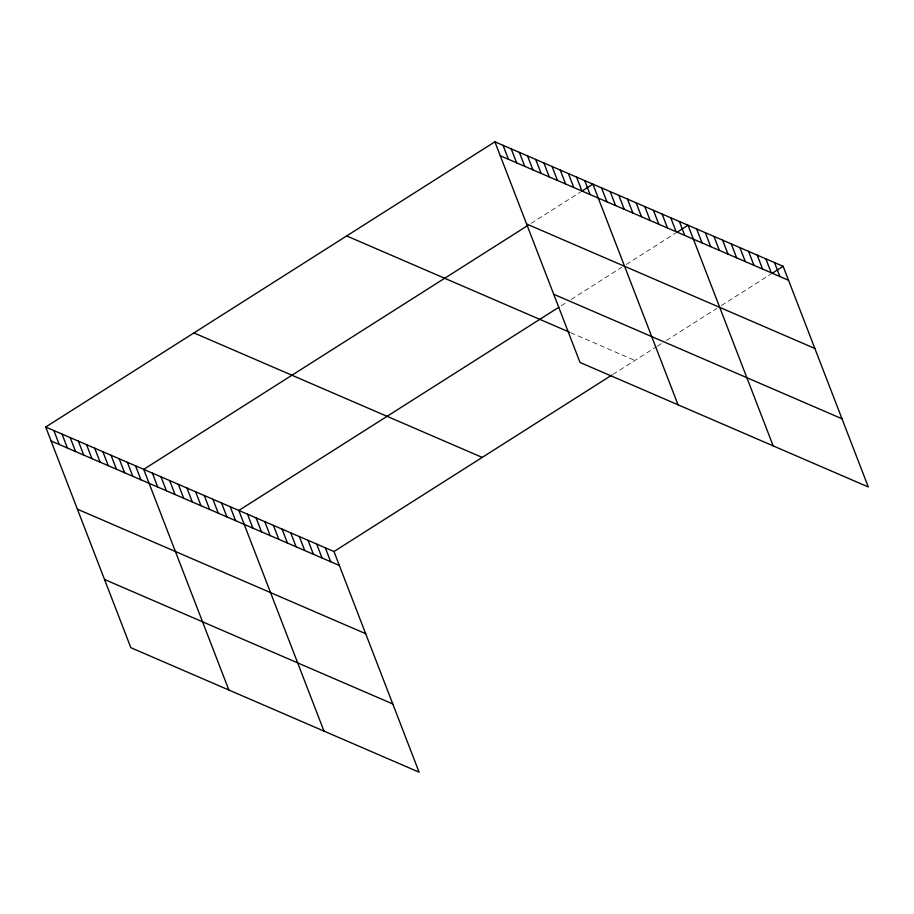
<?xml version="1.0" encoding="UTF-8"?>
<svg xmlns="http://www.w3.org/2000/svg" width="914" height="914" viewBox="0 0 914 914"><rect width="100%" height="100%" fill="white"/><g stroke="black" fill="none" stroke-linecap="round" stroke-linejoin="round"><path stroke-width="0.69" stroke-dasharray="4.57 3.43" d="M531.137 223.37L580.55 191.997M561.127 305.802L566.749 302.237M571.239 299.392L621.771 267.299M626.261 264.454L675.674 233.081M612.94 374.397L656.263 346.886M657.383 346.178L661.873 343.321M666.363 340.476L716.907 308.384M721.397 305.539L770.799 274.166M570.679 332.696L634.922 360.436"/><path stroke-width="1.37" d="M45.7 427.032L333.964 551.53L419.103 772.181L130.839 647.683L45.7 427.032L494.897 141.819L783.161 266.317L868.3 486.968L580.036 362.47L494.897 141.819M527.766 225.507L143.715 469.362L228.854 690.013M581.67 191.277L592.9 184.148L678.039 404.799M558.888 307.23L238.84 510.446L323.979 731.097M676.806 232.362L688.025 225.232L773.175 445.883M333.964 551.53L611.786 375.128M771.93 273.446L783.161 266.317M500.266 155.757L788.531 280.255M526.59 223.976L814.854 348.474M553.713 294.262L841.977 418.761M346.657 235.938L569.445 332.159M193.928 332.913L482.204 457.411M51.081 440.971L339.345 565.469M77.404 509.178L365.669 633.688M104.516 579.465L392.792 703.963M774.512 262.581L779.893 276.519M765.863 258.845L771.245 272.795M757.215 255.12L762.596 269.059M748.566 251.384L753.947 265.323M739.917 247.648L745.298 261.587M731.269 243.912L736.65 257.851M722.62 240.176L728.001 254.115M713.971 236.44L719.352 250.379M705.322 232.704L710.704 246.643M696.674 228.968L702.055 242.907M679.376 221.496L684.757 235.435M670.739 217.761L676.109 231.699M662.09 214.025L667.46 227.974M653.441 210.3L658.811 224.238M644.793 206.564L650.174 220.503M636.144 202.828L641.525 216.767M627.495 199.092L632.876 213.031M618.847 195.356L624.228 209.295M610.198 191.62L615.579 205.559M601.549 187.884L606.93 201.823M584.732 180.618L590.113 194.556M576.563 177.099L581.944 191.037M568.405 173.569L573.775 187.507M560.236 170.038L565.606 183.977M552.067 166.508L557.449 180.446M543.899 162.989L549.28 176.928M535.73 159.459L541.111 173.397M527.561 155.928L532.942 169.867M519.392 152.398L524.773 166.337M511.223 148.879L516.604 162.818M503.054 145.349L508.435 159.287M325.315 547.794L330.697 561.733M316.667 544.058L322.048 557.997M308.018 540.323L313.399 554.261M299.369 536.587L304.75 550.525M290.721 532.851L296.102 546.789M282.083 529.115L287.453 543.053M273.435 525.379L278.804 539.317M264.786 521.643L270.156 535.593M256.137 517.918L261.518 531.857M247.488 514.182L252.87 528.121M230.191 506.71L235.572 520.649M221.542 502.974L226.923 516.913M212.893 499.238L218.275 513.177M204.245 495.502L209.626 509.441M195.596 491.766L200.977 505.705M186.947 488.03L192.328 501.969M178.299 484.294L183.68 498.233M169.65 480.558L175.031 494.497M161.001 476.822L166.382 490.772M152.364 473.098L157.734 487.036M135.546 465.832L140.916 479.77M127.377 462.301L132.758 476.24M119.208 458.771L124.59 472.709M111.04 455.252L116.421 469.19M102.871 451.722L108.252 465.66M94.702 448.191L100.083 462.13M86.533 444.661L91.914 458.599M78.376 441.142L83.745 455.081M70.207 437.612L75.576 451.55M62.038 434.081L67.419 448.02M53.869 430.551L59.25 444.49"/></g></svg>
